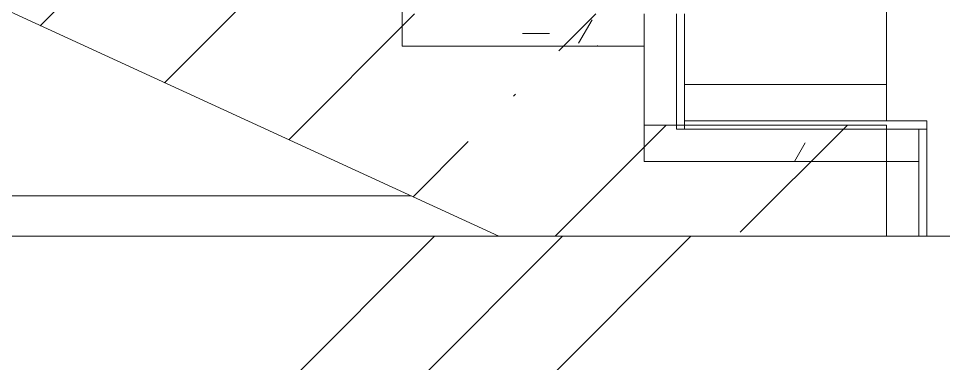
# Model space of a CAD drawing. Header units: millimetres. Extents: x -515342 to 330399, y -224905 to 507333.
# Drawn here: x 268085 to 269230, y 86724 to 87151 of the extents above; entities that cross this region are included whole.
import ezdxf

# ---------------------------------------------------------------- set-up
doc = ezdxf.new("R2010")
doc.units = ezdxf.units.MM
doc.layers.get('0').update_dxf_attribs({"lineweight": 0})
for name, color, linetype, lineweight in [('Лестницы', 7, 'Continuous', 0), ('Линии', 7, 'Continuous', 0), ('Стены внутренние', 7, 'Continuous', 0), ('Узлы', 7, 'Continuous', 0)]:
    doc.layers.add(name, color=color, linetype=linetype, lineweight=lineweight)

# ---------------------------------------------------------------- blocks, each defined once
blk = doc.blocks.new('СД_Люблино_Фасады_rvt-2-О_АР_П_Разрез 2-2')
at = {"layer": 'Лестницы'}
h = blk.add_hatch(dxfattribs=at)
h.set_pattern_fill('FP_38', color=256, style=0, pattern_type=2)
h.set_pattern_definition([(0, (-6322.59, 7579.1), (406.4, 101.6), [33.528, -271.272, 33.528, -271.272, -1625.6]), (0, (-6322.59, 7579.1), (406.4, 101.6), [-609.6, 33.528, -576.072, 33.528, -271.272, -711.2]), (0, (-6322.59, 7579.1), (406.4, 101.6), [-1524, 33.528, -169.672, 33.528, -474.472]), (120, (-6170.19, 7629.9), (-291.1882, 301.1527), [33.528, -271.272, 33.528, -271.272, -1625.6]), (120, (-6170.19, 7629.9), (-291.1882, 301.1527), [-609.6, 33.528, -576.072, 33.528, -271.272, -711.2]), (120, (-6170.19, 7629.9), (-291.1882, 301.1527), [-1524, 33.528, -169.672, 33.528, -474.472]), (240, (-6119.39, 7833.1), (-115.2118, -402.7527), [33.528, -271.272, 33.528, -271.272, -1625.6]), (240, (-6119.39, 7833.1), (-115.2118, -402.7527), [-609.6, 33.528, -576.072, 33.528, -271.272, -711.2]), (240, (-6119.39, 7833.1), (-115.2118, -402.7527), [-1524, 33.528, -169.672, 33.528, -474.472])])
h.paths.add_polyline_path([(7840, -1057.5), (7840, -1017.5), (7540, -1017.5), (7540, -875), (7240, -875), (7240, -732.5), (6940, -732.5), (6940, -590), (6640, -590), (6640, -447.5), (6340, -447.5), (6340, -305), (6040, -305), (6040, -162.5), (5740, -162.5), (5740, -202.5), (6000, -202.5), (6000, -345), (6300, -345), (6300, -487.5), (6600, -487.5), (6600, -630), (6900, -630), (6900, -772.5), (7200, -772.5), (7200, -915), (7500, -915), (7500, -1057.5)])
h = blk.add_hatch(dxfattribs=at)
h.set_pattern_fill('FP_37', color=256, style=0, pattern_type=2)
h.set_pattern_definition([(45, (-6322.6, 7579.1), (-224.5064, 224.5064), []), (45, (-6098.08, 7579.1), (-224.5064, 224.5064), [396.875, -79.375, 3.353, -76.022])])
h.paths.add_polyline_path([(7320, -1150), (7800, -1150), (7800, -1012.5), (7500, -1012.5), (7500, -875), (7200, -875), (7200, -737.5), (6900, -737.5), (6900, -600), (6600, -600), (6600, -462.5), (6300, -462.5), (6300, -325), (6000, -325), (6000, -187.5), (5700, -187.5), (5700, -407.5), (7079.4, -1039.7)])
at = {"layer": 'Лестницы', "lineweight": 18}
for p, q in [((5700, -407.5), (7320, -1150)), ((7200, -772.5), (7200, -915)), ((7500, -1012.5), (7500, -875)), ((7540, -1017.5), (7540, -875)), ((7540, -875), (7540, -1017.5)), ((7550, -1017.5), (7550, -875)), ((7200, -915), (7500, -915)), ((7500, -915), (7500, -1057.5)), ((7850, -1007.5), (7550, -1007.5)), ((7550, -1007.5), (7550, -1017.5)), ((7850, -1017.5), (7850, -1007.5)), ((7800, -1012.5), (7500, -1012.5)), ((7840, -1017.5), (7540, -1017.5)), ((7540, -1017.5), (7550, -1017.5)), ((7550, -1017.5), (7850, -1017.5)), ((7800, -1150), (7800, -1012.5)), ((7840, -1057.5), (7840, -1017.5)), ((7850, -1017.5), (7840, -1017.5)), ((7840, -1017.5), (7840, -1150)), ((7850, -1150), (7850, -1017.5)), ((7500, -1057.5), (7840, -1057.5))]:
    blk.add_line(p, q, dxfattribs=at)
at = {"layer": 'Стены внутренние'}
for p, q in [((7800, -1007.5), (7800, 150)), ((7550, -962.5), (7800, -962.5)), ((3050, -1100), (7210.9, -1100))]:
    blk.add_line(p, q, dxfattribs=at)

msp = doc.modelspace()

# ---------------------------------------------------------------- hatches: boundary and pattern name
at = {"layer": 'Узлы'}
h = msp.add_hatch(dxfattribs=at)
h.set_pattern_fill('FP_59', color=256, style=0, pattern_type=2)
h.set_pattern_definition([(45, (255037.1, 95610.5), (-449.013, 449.013), []), (45, (255195.9, 95610.5), (0, 898.026), []), (45, (254878.4, 95610.5), (0, 898.026), [])])
h.paths.add_polyline_path([(242728.6811, 84149.9103), (270153.1096, 84149.9103), (270153.1096, 86881.3929), (263959.7107, 86881.3929), (263959.7107, 84421.3929), (245454.7107, 84421.3929), (245454.7107, 86681.3929), (242728.6811, 86681.3929), (242728.6811, 85623.6503)])

# ---------------------------------------------------------------- linework, layer by layer
at = {"layer": 'Линии'}
msp.add_line((270153.1096, 86881.3929), (263959.7107, 86881.3929), dxfattribs=at)

# ---------------------------------------------------------------- block references
msp.add_blockref('СД_Люблино_Фасады_rvt-2-О_АР_П_Разрез 2-2', (261359.7107, 88031.3929))

doc.saveas('drawing.dxf')
